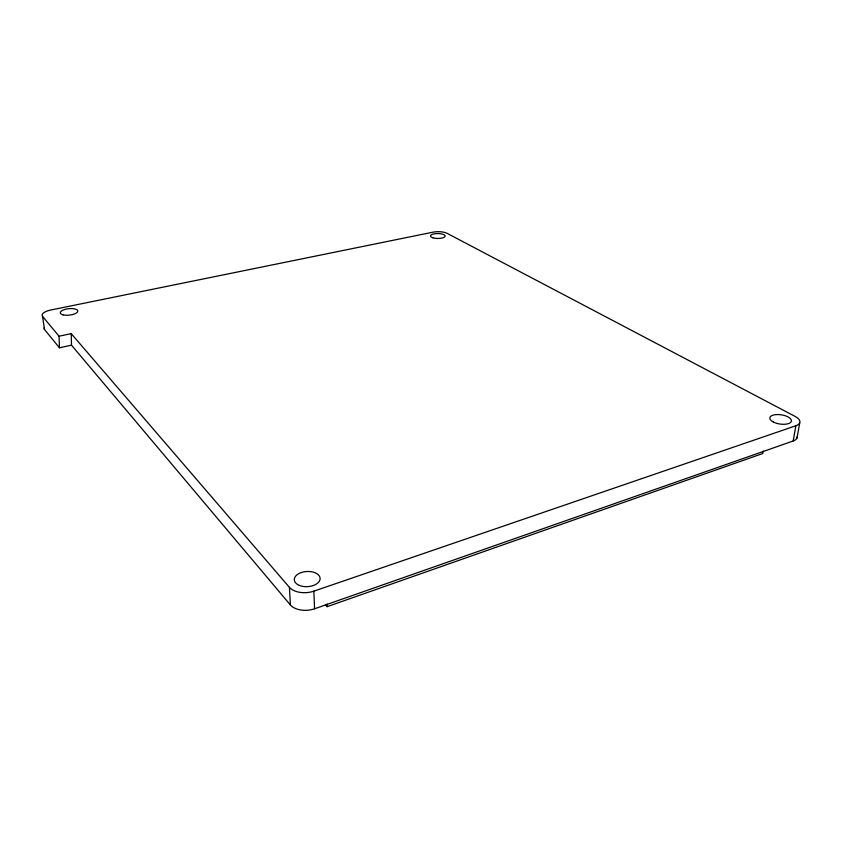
<?xml version="1.0" encoding="UTF-8"?>
<svg xmlns="http://www.w3.org/2000/svg" width="842" height="842" viewBox="0 0 842 842"><rect width="100%" height="100%" fill="white"/><g stroke="black" fill="none" stroke-linecap="round" stroke-linejoin="round"><path stroke-width="1.26" d="M763.178 451.028L762.768 453.522L327.149 606.672L325.454 604.756M793.196 440.987L795.879 425.757A15.167 6.483 8.6 0 0 795.09 416.401L447.028 233.297A10.188 3.41 0.5 0 0 433.041 232.16L50.899 309.993A12.304 4.505 -6.4 0 0 42.532 316.392L44.531 329.538L59.445 347.799L71.496 345.167L290.385 604.945A17.871 10.757 -3.6 0 0 314.571 608.787L793.196 440.987A15.072 6.589 8.9 0 0 797.216 436.693M797.037 437.977L799.732 422.8M42.532 316.392L59.056 336.221L71.223 333.621L289.448 587.379A18.019 10.609 -3.5 0 0 313.834 591.168L795.879 425.757M289.448 587.379L290.385 604.945M313.834 591.168L314.571 608.787M327.054 604.04L327.149 606.672M59.056 336.221L59.445 347.799M71.223 333.621L71.496 345.167M44.531 329.538A12.23 4.589 -6.5 0 1 44.142 327.78M773.44 422.074A10.904 4.663 8.5 0 0 791.196 421.674A10.904 4.663 8.5 0 0 777.208 414.548A10.904 4.663 8.5 0 0 773.44 422.074M299.331 585.401A12.925 7.589 -3.4 0 0 320.002 579.57A12.925 7.589 -3.4 0 0 302.267 572.244A12.925 7.589 -3.4 0 0 299.331 585.401M432.904 237.802A7.346 2.463 0.5 0 0 445.018 236.591A7.346 2.463 0.5 0 0 435.609 233.644A7.346 2.463 0.5 0 0 432.904 237.802M63.097 314.845A8.799 3.231 -6.1 0 0 77.58 311.835A8.799 3.231 -6.1 0 0 66.423 309.056A8.799 3.231 -6.1 0 0 63.097 314.845"/></g></svg>
